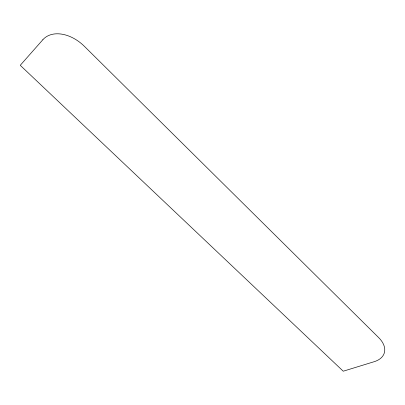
<?xml version="1.0" encoding="UTF-8"?>
<svg xmlns="http://www.w3.org/2000/svg" width="405" height="405" viewBox="0 0 405 405"><rect width="100%" height="100%" fill="white"/><g stroke="black" fill="none" stroke-linecap="round" stroke-linejoin="round"><path stroke-width="0.61" d="M42.854 39.72L20.25 65.321L343.232 371.208L374.19 361.695A28.335 17.111 17.6 0 0 378.67 337.613L84.412 46.347A34.076 23.505 44.4 0 0 42.854 39.72"/></g></svg>
